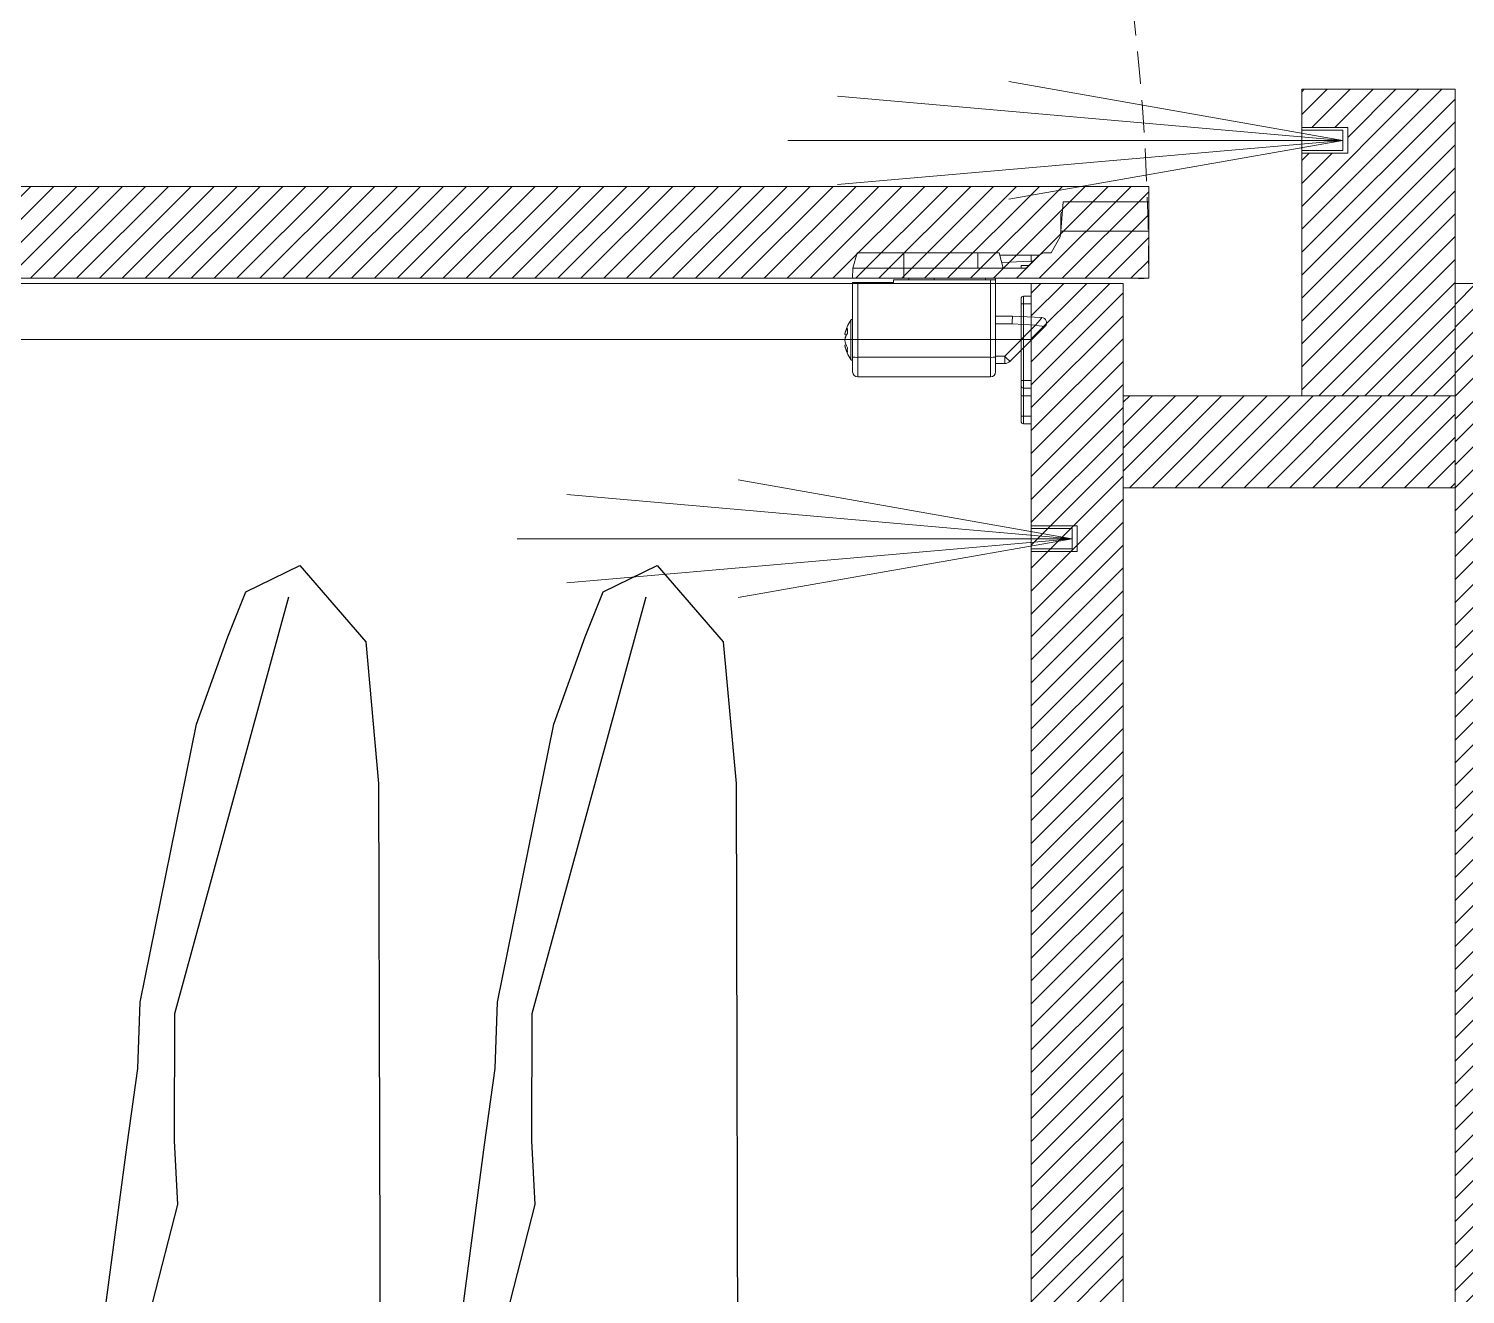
# Model space of a CAD drawing. Header units: millimetres. Extents: x 126 to 12547, y 1644 to 26714.
# Drawn here: x 10398.5 to 10679.9, y 2027.9 to 2275.7 of the extents above; entities that cross this region are included whole.
import ezdxf

# ---------------------------------------------------------------- set-up
doc = ezdxf.new("R2010")
doc.units = ezdxf.units.MM
doc.linetypes.add('NASCOSTA', pattern=[9.525, 6.35, -3.175])
for name, color, linetype, lineweight in [('F_ARREDI', 7, 'Continuous', 5), ('F_FERRAMENTA', 253, 'Continuous', 5), ('F_MULTI laminato OPACO', 1, 'Continuous', 5), ('F_Proiezioni', 253, 'NASCOSTA', 9), ('F_STRIP-LED', 2, 'Continuous', 5)]:
    doc.layers.add(name, color=color, linetype=linetype, lineweight=lineweight)
doc.layers.add('VESTIARIO - clothing', color=185, linetype='Continuous')

# ---------------------------------------------------------------- blocks, each defined once
blk = doc.blocks.new('ARMADIO_camera master_sol.C_pianta')
at = {"layer": 'F_MULTI laminato OPACO', "transparency": 33554508}
h = blk.add_hatch(dxfattribs=at)
h.set_pattern_fill('ANSI31', color=256)
h.set_pattern_definition([(45, (1485, 0), (-2.24506403, 2.24506403), [])])
h.paths.add_polyline_path([(719341.42, 531638.1), (719323.42, 531638.1), (719323.42, 531056.1), (719341.42, 531056.1)])
h = blk.add_hatch(dxfattribs=at)
h.set_pattern_fill('ANSI31', color=256)
h.set_pattern_definition([(45, (1898, 0), (-2.24506403, 2.24506403), [])])
h.paths.add_polyline_path([(719424.42, 531638.1), (719406.42, 531638.1), (719406.42, 531056.1), (719424.42, 531056.1)])
h = blk.add_hatch(dxfattribs=at)
h.set_pattern_fill('ANSI31', color=256)
h.set_pattern_definition([(45, (1001, 0), (-2.24506403, 2.24506403), [])])
h.paths.add_polyline_path([(719406.42, 531078.1), (719406.42, 531096.1), (719341.42, 531096.1), (719341.42, 531078.1)])
h = blk.add_hatch(dxfattribs=at)
h.set_pattern_fill('ANSI31', color=5)
h.set_pattern_definition([(45, (550.845, 0), (-2.24506403, 2.24506403), [])])
h.paths.add_polyline_path([(719362.42, 531030.6), (719371.42, 531030.6), (719371.42, 531078.1), (719341.42, 531078.1), (719341.42, 531018.1), (719371.42, 531018.1), (719371.42, 531025.6), (719362.42, 531025.6)])
h = blk.add_hatch(dxfattribs=at)
h.set_pattern_fill('ANSI31', color=6)
h.paths.add_polyline_path([(719851.42, 531037.1), (719851.42, 531055.1), (719401.42, 531055.1), (719401.42, 531037.1)])
at = {"layer": 'F_FERRAMENTA'}
for p, q in [((719424.42, 531083.6), (719425.92, 531083.6)), ((719424.42, 531082.1), (719424.42, 531083.6)), ((719425.92, 531082.1), (719425.92, 531083.6)), ((719426.42, 531083.1), (719426.42, 531082.1)), ((719425.92, 531082.1), (719424.42, 531082.1)), ((719424.42, 531082.1), (719424.42, 531078.1)), ((719425.92, 531078.1), (719425.92, 531082.1)), ((719426.42, 531082.1), (719425.92, 531082.1)), ((719426.42, 531082.1), (719426.42, 531078.1)), ((719424.42, 531078.1), (719425.92, 531078.1)), ((719424.42, 531076.6), (719424.42, 531078.1)), ((719425.92, 531076.6), (719425.92, 531078.1)), ((719426.42, 531078.1), (719425.92, 531078.1)), ((719426.42, 531078.1), (719426.42, 531076.1)), ((719424.42, 531076.6), (719425.92, 531076.6)), ((719424.42, 531075.1), (719424.42, 531076.6)), ((719425.92, 531075.1), (719424.42, 531075.1)), ((719424.42, 531075.1), (719424.42, 531060.1)), ((719425.92, 531075.1), (719425.92, 531076.6)), ((719425.92, 531060.1), (719425.92, 531075.1)), ((719426.42, 531075.1), (719425.92, 531075.1)), ((719426.42, 531076.1), (719426.42, 531075.1)), ((719426.42, 531075.1), (719426.42, 531060.1)), ((719432.42, 531074.4), (719432.42, 531070.57)), ((719432.42, 531074.4), (719458.42, 531074.4)), ((719458.42, 531070.57), (719458.42, 531074.4)), ((719421.72, 531064.5), (719428.57, 531071.36)), ((719429.63, 531070.35), (719429.63, 531071.8)), ((719429.63, 531071.8), (719431.42, 531071.8)), ((719431.42, 531070.53), (719431.42, 531073.4)), ((719459.42, 531073.4), (719459.42, 531070.53)), ((719429.63, 531070.35), (719423.57, 531064.29)), ((719431.42, 531070.35), (719429.63, 531070.35)), ((719431.42, 531055.4), (719431.42, 531070.53)), ((719432.42, 531070.57), (719432.42, 531055.4)), ((719458.42, 531070.57), (719432.42, 531070.57)), ((719458.42, 531055.9), (719458.42, 531070.57)), ((719459.47, 531071.15), (719459.42, 531071.15)), ((719459.42, 531070.53), (719459.42, 531055.9)), ((719459.47, 531071.15), (719459.47, 531070.15)), ((719459.47, 531070.15), (719459.47, 531063.15)), ((719459.76, 531071), (719459.76, 531070.04)), ((719459.76, 531070.04), (719459.76, 531063.29)), ((719460.6, 531066.19), (719460.94, 531066.11)), ((719460.7, 531068.12), (719460.94, 531068.18)), ((719460.91, 531067.08), (719460.94, 531067.08)), ((719460.94, 531067.08), (719460.93, 531067.15)), ((719423.57, 531064.29), (719428.16, 531064.05)), ((719428.16, 531064.05), (719431.42, 531064.05)), ((719459.42, 531063.15), (719459.47, 531063.15)), ((719428.12, 531062.5), (719422.37, 531062.8)), ((719424.42, 531060.1), (719425.92, 531060.1)), ((719424.42, 531058.6), (719424.42, 531060.1)), ((719425.92, 531058.6), (719425.92, 531060.1)), ((719426.42, 531060.1), (719425.92, 531060.1)), ((719426.42, 531060.1), (719426.42, 531059.1)), ((719431.42, 531062.5), (719428.12, 531062.5)), ((719425.92, 531058.6), (719424.42, 531058.6)), ((719401.42, 531055.1), (719403.17, 531055.19)), ((719401.42, 531055.1), (719449.42, 531055.1)), ((719401.42, 531055.1), (719401.42, 531045.89)), ((719432.42, 531055.4), (719431.42, 531055.4)), ((719431.42, 531055.1), (719431.42, 531055.4)), ((719432.42, 531055.4), (719451.42, 531055.4)), ((719433.42, 531055.4), (719433.42, 531055.1)), ((719443.42, 531055.4), (719443.42, 531055.1)), ((719448.42, 531055.1), (719448.42, 531055.4)), ((719449.42, 531055.1), (719449.42, 531053.1)), ((719449.42, 531055.1), (719459.42, 531055.1)), ((719451.42, 531055.4), (719451.42, 531055.9)), ((719458.42, 531055.9), (719451.42, 531055.9)), ((719459.42, 531055.9), (719458.42, 531055.9)), ((719459.42, 531055.1), (719459.35, 531053.1)), ((719425.42, 531053.1), (719423.01, 531050.68)), ((719424.42, 531051.73), (719424.04, 531051.71)), ((719424.39, 531052.06), (719424.42, 531051.73)), ((719424.42, 531051.73), (719430.21, 531052.04)), ((719424.42, 531051.73), (719424.44, 531050.6)), ((719424.92, 531052.6), (719426.41, 531052.6)), ((719425.42, 531053.1), (719434.92, 531053.1)), ((719426.41, 531053.1), (719426.41, 531052.6)), ((719430.73, 531050.1), (719429.92, 531053.1)), ((719434.92, 531053.1), (719449.42, 531053.1)), ((719434.92, 531050.1), (719434.92, 531053.1)), ((719449.42, 531053.1), (719459.35, 531053.1)), ((719449.42, 531050.1), (719449.42, 531053.1)), ((719458.55, 531050.1), (719459.35, 531053.1)), ((719418.75, 531047.01), (719420.54, 531050.1)), ((719421.59, 531050.1), (719420.54, 531050.1)), ((719424.44, 531050.6), (719422.92, 531050.6)), ((719424.44, 531050.6), (719430.59, 531050.6)), ((719430.73, 531050.1), (719434.92, 531050.1)), ((719434.92, 531050.1), (719449.42, 531050.1)), ((719449.42, 531050.1), (719458.55, 531050.1)), ((719418.75, 531047.01), (719418.66, 531045.89)), ((719401.42, 531045.89), (719418.66, 531045.89)), ((719401.42, 531040.1), (719401.42, 531045.89)), ((719418.66, 531045.89), (719418.15, 531040.1)), ((719418.62, 531042.45), (719418.62, 531045.5)), ((719418.15, 531040.1), (719401.42, 531040.1))]:
    blk.add_line(p, q, dxfattribs=at)
for centre, radius, start, end in [((719425.92, 531083.1), 0.5, 0, 90), ((719425.92, 531076.1), 0.5, 0, 90), ((719432.42, 531073.4), 1, 90, 180), ((719458.42, 531073.4), 1, 0, 90), ((719429.63, 531070.3), 1.5, 90, 135), ((719419.96, 531061.19), 13.33, 43.4606, 49.7397), ((719432.17, 531064.81), 5.77, 87.5213, 97.474), ((719458.67, 531064.81), 5.77, 82.526, 92.4787), ((719459.47, 531070.79), 0.36, 36.3584, 90), ((719454.52, 531067.15), 6.5, 9.826, 36.3584), ((719457.39, 531067.64), 3.59, 8.7209, 32.3082), ((719457.65, 531069.13), 2.81, 351.2697, 8.7303), ((719456.53, 531066.53), 4.46, 8.804, 29.1786), ((719454.52, 531067.15), 6.5, 323.6416, 350.174), ((719457.26, 531067.87), 3.74, 327.8829, 349.8782), ((719458.14, 531066.61), 2.85, 323.5262, 349.9156), ((719456.84, 531065.4), 3.61, 352.3056, 7.6944), ((719456.75, 531067.71), 4.24, 338.7037, 351.4823), ((719422.42, 531063.8), 1, 135, 267), ((719422.43, 531063.8), 1, 135.2041, 266.8433), ((719459.47, 531063.51), 0.36, 270, 323.6416), ((719425.92, 531059.1), 0.5, 270, 0), ((719403.24, 531053.89), 1.3, 68.1276, 93), ((719421.59, 531052.1), 2, 270, 315), ((719418.27, 531042.45), 0.35, 278.5759, 0)]:
    blk.add_arc(centre, radius, start, end, dxfattribs=at)
for centre, major_axis, ratio, start_param, end_param in [((719423.57, 531064.24), (-1.85, 0.27), 0.03046, 4.716764, 6.260381), ((719423.57, 531064.24), (1.2, 1.44), 0.019707, 1.54715, 3.090766), ((719428.16, 531064), (0.04, 1.5), 0.001006, 1.53238, 3.141593), ((719422.9, 531064.27), (0.53, 1.47), 0.001231, 3.076393, 3.141962)]:
    blk.add_ellipse(centre, major_axis=major_axis, ratio=ratio, start_param=start_param, end_param=end_param, dxfattribs=at)
at = {"layer": 'F_MULTI laminato OPACO'}
for points in [[(719323.42, 531636.1), (719341.42, 531636.1), (719341.42, 531056.1), (719323.42, 531056.1)], [(719836.42, 531636.1), (719406.42, 531636.1), (719406.42, 531056.1), (719836.42, 531056.1)], [(719406.42, 531636.1), (719424.42, 531636.1), (719424.42, 531056.1), (719406.42, 531056.1)], [(719836.42, 531615.1), (719424.42, 531615.1), (719424.42, 531067.1), (719836.42, 531067.1)], [(719415.42, 531108.6), (719415.42, 531103.6), (719424.42, 531103.6), (719424.42, 531108.6)], [(719406.42, 531078.1), (719406.42, 531096.1), (719341.42, 531096.1), (719341.42, 531078.1)]]:
    blk.add_lwpolyline(points, close=True, dxfattribs=at)
at = {"layer": 'F_MULTI laminato OPACO', "color": 5}
for points in [[(719371.42, 531018.1), (719341.42, 531018.1), (719341.42, 531078.1), (719371.42, 531078.1)], [(719362.42, 531030.6), (719362.42, 531025.6), (719371.42, 531025.6), (719371.42, 531030.6)]]:
    blk.add_lwpolyline(points, close=True, dxfattribs=at)
at = {"layer": 'F_MULTI laminato OPACO', "color": 6}
blk.add_lwpolyline([(719851.42, 531037.1), (719851.42, 531055.1), (719401.42, 531055.1), (719401.42, 531037.1)], close=True, dxfattribs=at)
at = {"layer": 'F_Proiezioni'}
blk.add_lwpolyline([(719851.42, 531055.1), (719851.42, 530605.1, -0.414214), (719401.42, 531055.1)], format="xyb", dxfattribs=at)
at = {"layer": 'F_STRIP-LED'}
for p, q in [((719416.42, 531106.1), (719481.83, 531117.63)), ((719416.42, 531106.1), (719515.41, 531114.76)), ((719416.42, 531106.1), (719525.1, 531106.1)), ((719416.42, 531106.1), (719515.41, 531097.44)), ((719416.42, 531106.1), (719481.83, 531094.56)), ((719363.42, 531028.1), (719428.83, 531039.63)), ((719363.42, 531028.1), (719462.41, 531036.76)), ((719363.42, 531028.1), (719472.1, 531028.1)), ((719363.42, 531028.1), (719462.41, 531019.44)), ((719363.42, 531028.1), (719428.83, 531016.56))]:
    blk.add_line(p, q, dxfattribs=at)
for points in [[(719416.42, 531108.1), (719416.42, 531104.1), (719424.42, 531104.1), (719424.42, 531108.1)], [(719363.42, 531030.1), (719363.42, 531026.1), (719371.42, 531026.1), (719371.42, 531030.1)]]:
    blk.add_lwpolyline(points, close=True, dxfattribs=at)
at = {"layer": 'VESTIARIO - clothing', "color": 3}
for points in [[(719499.93, 531117.57), (719522.23, 531199.15), (719522.3, 531224), (719521.65, 531236.47), (719541.22, 531312.67), (719545.18, 531380.12), (719544.91, 531442.71), (719545.67, 531457.12), (719545.03, 531469.9), (719537.82, 531526.27), (719532.79, 531543.82), (719525.52, 531561.34), (719510.7, 531557.39), (719506.52, 531545.36), (719503.62, 531517.91), (719485.89, 531380.83), (719492.14, 531369.42), (719499.67, 531380.02), (719518.63, 531373.39), (719523.5, 531338.57)], [(719569.93, 531117.57), (719592.23, 531199.15), (719592.3, 531224), (719591.65, 531236.47), (719611.22, 531312.67), (719615.18, 531380.12), (719614.91, 531442.71), (719615.67, 531457.12), (719615.03, 531469.9), (719607.82, 531526.27), (719602.79, 531543.82), (719595.52, 531561.34), (719580.7, 531557.39), (719576.52, 531545.36), (719573.62, 531517.91), (719555.89, 531380.83), (719562.14, 531369.42), (719569.67, 531380.02), (719588.63, 531373.39), (719593.5, 531338.57)], [(719531.06, 531543.36), (719538.03, 531468.43), (719535.2, 531443.73), (719533.1, 531431.43), (719543.61, 531353.46), (719539.65, 531286.02), (719531.52, 531224.77), (719529.43, 531209.83), (719529, 531196.86), (719517.93, 531142.42), (719511.83, 531125.31), (719508.3, 531116.48), (719497.72, 531111.34), (719484.78, 531126.26), (719482.26, 531154.03), (719481.89, 531292.17), (719488.23, 531302.85), (719494.47, 531291.43), (719514.08, 531295.8), (719522.99, 531329.81)], [(719601.06, 531543.36), (719608.03, 531468.43), (719605.2, 531443.73), (719603.1, 531431.43), (719613.61, 531353.46), (719609.65, 531286.02), (719601.52, 531224.77), (719599.43, 531209.83), (719599, 531196.86), (719587.93, 531142.42), (719581.83, 531125.31), (719578.3, 531116.48), (719567.72, 531111.34), (719554.78, 531126.26), (719552.26, 531154.03), (719551.89, 531292.17), (719558.23, 531302.85), (719564.47, 531291.43), (719584.08, 531295.8), (719592.99, 531329.81)]]:
    blk.add_lwpolyline(points, dxfattribs=at)

msp = doc.modelspace()

# ---------------------------------------------------------------- block references
at = {"layer": 'F_ARREDI', "color": 2, "lineweight": 5, "rotation": 180}
msp.add_blockref('ARMADIO_camera master_sol.C_pianta', (730019.29, 533281.93), dxfattribs=at)

doc.saveas('drawing.dxf')
